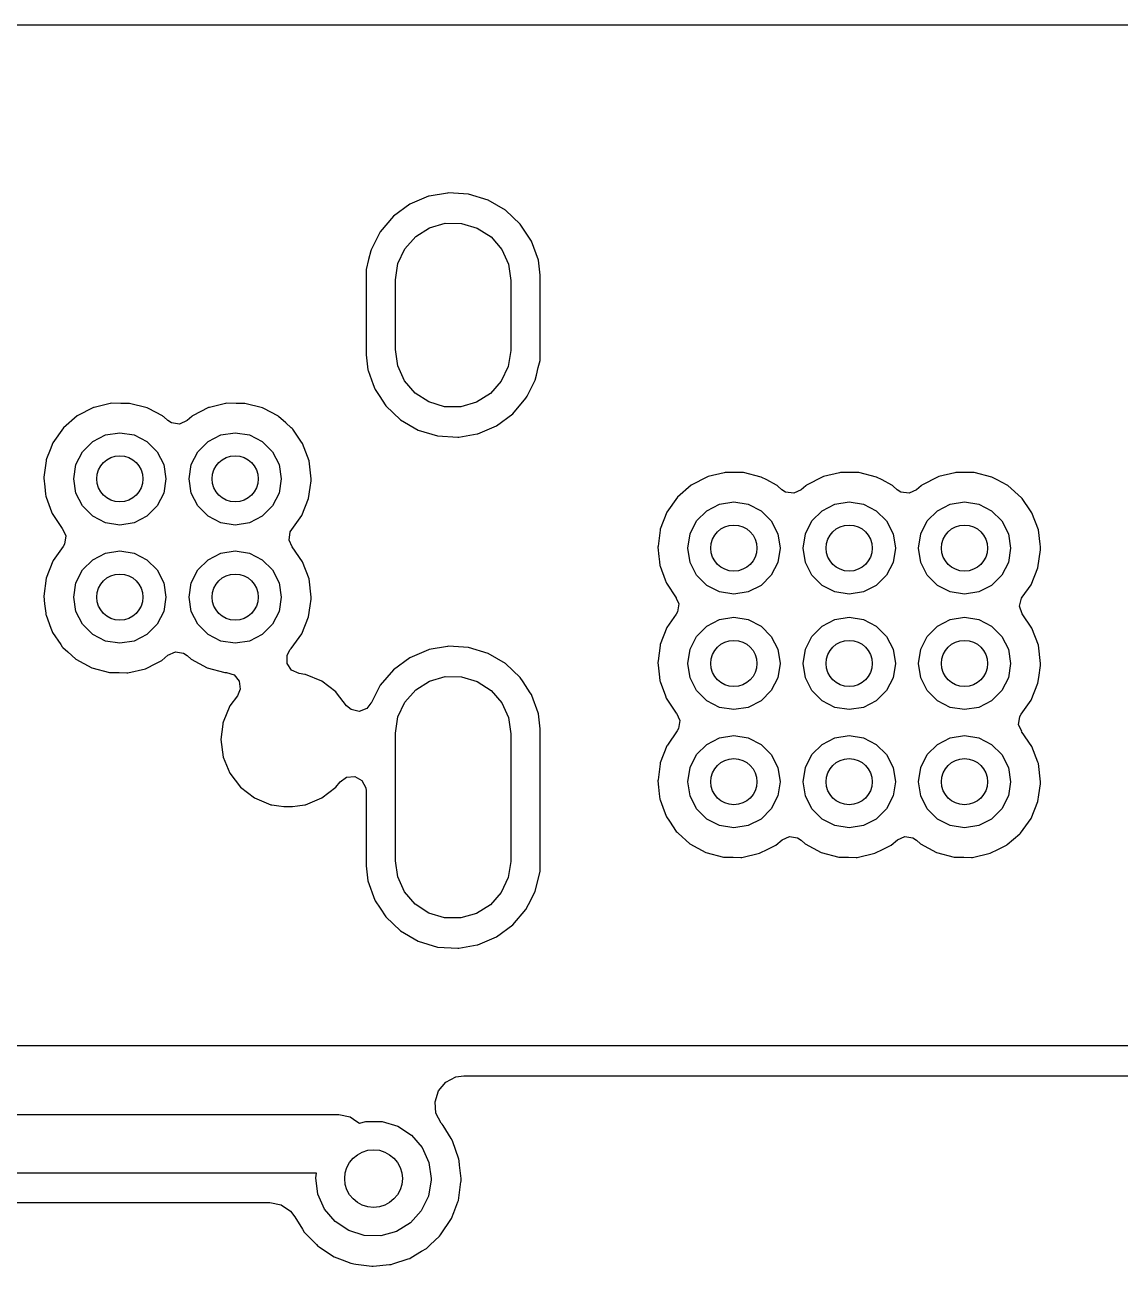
# Model space of a CAD drawing. Extents: x 0.99 to 4.24, y -7.27 to -4.02.
# Drawn here: x 2.0227 to 2.3966, y -4.5693 to -4.1457 of the extents above; entities that cross this region are included whole.
import ezdxf

# ---------------------------------------------------------------- set-up
doc = ezdxf.new("R2010")
doc.units = 0
doc.header["$MEASUREMENT"] = 0
doc.layers.add('BLACK', color=7, linetype='CONTINUOUS')

msp = doc.modelspace()

# ---------------------------------------------------------------- linework, layer by layer
at = {"layer": 'BLACK', "linetype": 'CONTINUOUS'}
for p, q in [((1.40063, -4.14567), (2.92417, -4.14567)), ((2.16045, -4.20419), (2.15408, -4.2069)), ((2.16074, -4.20414), (2.16045, -4.20419)), ((2.167, -4.20307), (2.16074, -4.20414)), ((2.16074, -4.20414), (2.16074, -4.20414)), ((2.16728, -4.20302), (2.167, -4.20307)), ((2.167, -4.20307), (2.167, -4.20307)), ((2.17419, -4.20345), (2.16728, -4.20302)), ((2.18082, -4.20546), (2.17419, -4.20345)), ((2.18681, -4.20894), (2.18082, -4.20546)), ((2.15408, -4.2069), (2.1485, -4.21101)), ((2.19184, -4.2137), (2.18681, -4.20894)), ((2.1485, -4.21101), (2.14402, -4.21629)), ((2.16086, -4.21491), (2.16623, -4.21338)), ((2.16623, -4.21338), (2.17181, -4.21341)), ((2.17181, -4.21341), (2.17715, -4.21501)), ((2.19564, -4.21949), (2.19184, -4.2137)), ((2.14389, -4.21655), (2.141, -4.2222)), ((2.14402, -4.21629), (2.14389, -4.21655)), ((2.15244, -4.22208), (2.15614, -4.21789)), ((2.15614, -4.21789), (2.16086, -4.21491)), ((2.17715, -4.21501), (2.18184, -4.21805)), ((2.18184, -4.21805), (2.18548, -4.22228)), ((2.1408, -4.22274), (2.14007, -4.22573)), ((2.14087, -4.22246), (2.1408, -4.22274)), ((2.1408, -4.22274), (2.1408, -4.22274)), ((2.141, -4.2222), (2.14087, -4.22246)), ((2.141, -4.2222), (2.141, -4.2222)), ((2.15007, -4.22713), (2.15244, -4.22208)), ((2.18548, -4.22228), (2.18779, -4.22736)), ((2.198, -4.226), (2.19564, -4.21949)), ((2.14007, -4.22573), (2.13922, -4.22919)), ((2.14921, -4.23264), (2.15007, -4.22713)), ((2.18779, -4.22736), (2.18858, -4.23288)), ((2.1986, -4.23115), (2.198, -4.226)), ((2.13922, -4.22919), (2.13919, -4.22962)), ((2.13919, -4.22962), (2.13919, -4.25824)), ((2.1986, -4.25976), (2.1986, -4.23115)), ((2.14921, -4.23288), (2.14921, -4.23264)), ((2.14921, -4.25651), (2.14921, -4.23288)), ((2.18858, -4.23288), (2.18858, -4.25651)), ((2.15, -4.26203), (2.14921, -4.25651)), ((2.18858, -4.25675), (2.18772, -4.26226)), ((2.18858, -4.25651), (2.18858, -4.25675)), ((2.13919, -4.25824), (2.13979, -4.26339)), ((2.19798, -4.26263), (2.19858, -4.2602)), ((2.19858, -4.2602), (2.1986, -4.25976)), ((2.13979, -4.26339), (2.13989, -4.26366)), ((2.13989, -4.26366), (2.13989, -4.26366)), ((2.13989, -4.26366), (2.14163, -4.26845)), ((2.15231, -4.26711), (2.15, -4.26203)), ((2.18772, -4.26226), (2.18535, -4.26731)), ((2.19693, -4.26693), (2.19734, -4.26525)), ((2.19734, -4.26525), (2.19798, -4.26263)), ((2.14163, -4.26845), (2.14216, -4.2699)), ((2.15596, -4.27134), (2.15231, -4.26711)), ((2.18535, -4.26731), (2.18166, -4.2715)), ((2.19475, -4.2712), (2.1968, -4.26719)), ((2.1968, -4.26719), (2.19693, -4.26693)), ((2.1968, -4.26719), (2.1968, -4.26719)), ((2.14216, -4.2699), (2.14231, -4.27014)), ((2.14231, -4.27014), (2.14231, -4.27014)), ((2.14231, -4.27014), (2.14366, -4.27218)), ((2.14366, -4.27218), (2.14595, -4.27569)), ((2.16064, -4.27437), (2.15596, -4.27134)), ((2.18166, -4.2715), (2.17694, -4.27447)), ((2.18929, -4.27838), (2.19378, -4.2731)), ((2.19378, -4.2731), (2.19414, -4.27239)), ((2.19414, -4.27239), (2.19475, -4.2712)), ((2.04607, -4.27627), (2.04053, -4.27913)), ((2.04636, -4.2762), (2.04607, -4.27627)), ((2.05184, -4.27488), (2.04636, -4.2762)), ((2.04636, -4.2762), (2.04636, -4.2762)), ((2.05213, -4.27481), (2.05184, -4.27488)), ((2.05184, -4.27488), (2.05184, -4.27488)), ((2.05548, -4.27483), (2.05213, -4.27481)), ((2.05807, -4.27485), (2.05548, -4.27483)), ((2.05837, -4.27485), (2.05807, -4.27485)), ((2.05807, -4.27485), (2.05807, -4.27485)), ((2.06442, -4.27637), (2.05837, -4.27485)), ((2.06489, -4.27661), (2.06442, -4.27637)), ((2.06964, -4.27913), (2.06489, -4.27661)), ((2.08544, -4.27627), (2.0799, -4.27913)), ((2.08573, -4.2762), (2.08544, -4.27627)), ((2.09121, -4.27488), (2.08573, -4.2762)), ((2.08573, -4.2762), (2.08573, -4.2762)), ((2.0915, -4.27481), (2.09121, -4.27488)), ((2.09121, -4.27488), (2.09121, -4.27488)), ((2.09485, -4.27483), (2.0915, -4.27481)), ((2.09744, -4.27485), (2.09485, -4.27483)), ((2.09774, -4.27485), (2.09744, -4.27485)), ((2.09744, -4.27485), (2.09744, -4.27485)), ((2.10379, -4.27637), (2.09774, -4.27485)), ((2.10426, -4.27661), (2.10379, -4.27637)), ((2.10901, -4.27913), (2.10426, -4.27661)), ((2.14595, -4.27569), (2.15098, -4.28045)), ((2.16599, -4.27597), (2.16064, -4.27437)), ((2.17157, -4.27601), (2.16599, -4.27597)), ((2.17694, -4.27447), (2.17157, -4.27601)), ((2.04053, -4.27913), (2.03583, -4.28323)), ((2.06993, -4.27929), (2.06964, -4.27913)), ((2.07016, -4.27948), (2.06993, -4.27929)), ((2.07151, -4.28069), (2.07016, -4.27948)), ((2.07016, -4.27948), (2.07016, -4.27948)), ((2.07276, -4.28151), (2.07151, -4.28069)), ((2.07553, -4.28189), (2.07276, -4.28151)), ((2.07807, -4.28073), (2.07553, -4.28189)), ((2.07967, -4.27933), (2.07807, -4.28073)), ((2.0799, -4.27913), (2.07967, -4.27933)), ((2.1093, -4.27929), (2.10901, -4.27913)), ((2.1118, -4.28151), (2.1093, -4.27929)), ((2.11365, -4.28316), (2.1118, -4.28151)), ((2.15098, -4.28045), (2.15697, -4.28393)), ((2.17734, -4.2852), (2.18372, -4.28248)), ((2.18372, -4.28248), (2.18929, -4.27838)), ((2.03583, -4.28323), (2.03224, -4.28833)), ((2.04586, -4.28786), (2.05025, -4.28562)), ((2.05025, -4.28562), (2.05512, -4.28485)), ((2.05512, -4.28485), (2.05998, -4.28562)), ((2.05998, -4.28562), (2.06437, -4.28786)), ((2.08523, -4.28786), (2.08962, -4.28562)), ((2.08962, -4.28562), (2.09449, -4.28485)), ((2.09449, -4.28485), (2.09935, -4.28562)), ((2.09935, -4.28562), (2.10374, -4.28786)), ((2.11396, -4.28343), (2.11365, -4.28316)), ((2.11413, -4.28368), (2.11396, -4.28343)), ((2.11695, -4.28779), (2.11413, -4.28368)), ((2.11413, -4.28368), (2.11413, -4.28368)), ((2.15697, -4.28393), (2.1636, -4.28594)), ((2.1636, -4.28594), (2.17051, -4.28637)), ((2.17051, -4.28637), (2.1708, -4.28632)), ((2.1708, -4.28632), (2.17706, -4.28524)), ((2.1708, -4.28632), (2.1708, -4.28632)), ((2.17706, -4.28524), (2.17734, -4.2852)), ((2.17706, -4.28524), (2.17706, -4.28524)), ((2.0313, -4.29075), (2.03013, -4.29375)), ((2.03224, -4.28833), (2.0313, -4.29075)), ((2.04238, -4.29134), (2.04586, -4.28786)), ((2.06437, -4.28786), (2.06786, -4.29134)), ((2.08175, -4.29134), (2.08523, -4.28786)), ((2.10374, -4.28786), (2.10723, -4.29134)), ((2.11749, -4.28857), (2.11695, -4.28779)), ((2.1197, -4.29441), (2.11749, -4.28857)), ((2.02994, -4.29444), (2.0292, -4.30003)), ((2.02998, -4.29414), (2.02994, -4.29444)), ((2.02994, -4.29444), (2.02994, -4.29444)), ((2.03013, -4.29375), (2.02998, -4.29414)), ((2.04014, -4.29573), (2.04238, -4.29134)), ((2.06786, -4.29134), (2.0701, -4.29573)), ((2.07951, -4.29573), (2.08175, -4.29134)), ((2.10723, -4.29134), (2.10947, -4.29573)), ((2.12045, -4.3006), (2.1197, -4.29441)), ((2.03937, -4.3006), (2.04014, -4.29573)), ((2.0701, -4.29573), (2.07087, -4.3006)), ((2.07874, -4.3006), (2.07951, -4.29573)), ((2.10947, -4.29573), (2.11024, -4.3006)), ((2.26149, -4.29851), (2.25601, -4.29982)), ((2.26178, -4.29844), (2.26149, -4.29851)), ((2.26149, -4.29851), (2.26149, -4.29851)), ((2.26513, -4.29845), (2.26178, -4.29844)), ((2.26772, -4.29847), (2.26513, -4.29845)), ((2.26802, -4.29847), (2.26772, -4.29847)), ((2.26772, -4.29847), (2.26772, -4.29847)), ((2.27407, -4.29999), (2.26802, -4.29847)), ((2.30086, -4.29851), (2.29538, -4.29982)), ((2.30115, -4.29844), (2.30086, -4.29851)), ((2.30086, -4.29851), (2.30086, -4.29851)), ((2.3045, -4.29845), (2.30115, -4.29844)), ((2.30709, -4.29847), (2.3045, -4.29845)), ((2.30739, -4.29847), (2.30709, -4.29847)), ((2.30709, -4.29847), (2.30709, -4.29847)), ((2.31344, -4.29999), (2.30739, -4.29847)), ((2.34023, -4.29851), (2.33475, -4.29982)), ((2.34052, -4.29844), (2.34023, -4.29851)), ((2.34023, -4.29851), (2.34023, -4.29851)), ((2.34387, -4.29845), (2.34052, -4.29844)), ((2.34646, -4.29847), (2.34387, -4.29845)), ((2.34676, -4.29847), (2.34646, -4.29847)), ((2.34646, -4.29847), (2.34646, -4.29847)), ((2.35281, -4.29999), (2.34676, -4.29847)), ((2.0292, -4.30003), (2.02916, -4.30033)), ((2.02916, -4.30033), (2.02949, -4.30327)), ((2.02949, -4.30327), (2.02977, -4.30581)), ((2.04014, -4.30547), (2.03937, -4.3006)), ((2.07087, -4.3006), (2.0701, -4.30547)), ((2.07951, -4.30547), (2.07874, -4.3006)), ((2.11024, -4.3006), (2.10947, -4.30547)), ((2.11956, -4.30732), (2.1201, -4.30355)), ((2.1201, -4.30355), (2.12042, -4.3013)), ((2.12042, -4.3013), (2.12044, -4.30114)), ((2.12042, -4.3013), (2.12042, -4.3013)), ((2.12044, -4.30114), (2.12045, -4.3006)), ((2.25017, -4.30275), (2.24547, -4.30685)), ((2.25572, -4.29989), (2.25017, -4.30275)), ((2.25601, -4.29982), (2.25572, -4.29989)), ((2.25601, -4.29982), (2.25601, -4.29982)), ((2.27596, -4.30099), (2.27407, -4.29999)), ((2.27929, -4.30275), (2.27596, -4.30099)), ((2.27958, -4.30291), (2.27929, -4.30275)), ((2.2798, -4.30311), (2.27958, -4.30291)), ((2.28116, -4.30431), (2.2798, -4.30311)), ((2.2798, -4.30311), (2.2798, -4.30311)), ((2.28932, -4.30295), (2.28772, -4.30435)), ((2.28954, -4.30275), (2.28932, -4.30295)), ((2.29509, -4.29989), (2.28954, -4.30275)), ((2.29538, -4.29982), (2.29509, -4.29989)), ((2.29538, -4.29982), (2.29538, -4.29982)), ((2.31533, -4.30099), (2.31344, -4.29999)), ((2.31866, -4.30275), (2.31533, -4.30099)), ((2.31895, -4.30291), (2.31866, -4.30275)), ((2.31917, -4.30311), (2.31895, -4.30291)), ((2.32053, -4.30431), (2.31917, -4.30311)), ((2.31917, -4.30311), (2.31917, -4.30311)), ((2.32869, -4.30295), (2.32709, -4.30435)), ((2.32891, -4.30275), (2.32869, -4.30295)), ((2.33446, -4.29989), (2.32891, -4.30275)), ((2.33475, -4.29982), (2.33446, -4.29989)), ((2.33475, -4.29982), (2.33475, -4.29982)), ((2.3547, -4.30099), (2.35281, -4.29999)), ((2.35803, -4.30275), (2.3547, -4.30099)), ((2.35832, -4.30291), (2.35803, -4.30275)), ((2.36297, -4.30706), (2.35832, -4.30291)), ((2.02977, -4.30581), (2.02985, -4.30653)), ((2.02985, -4.30653), (2.02995, -4.30681)), ((2.02995, -4.30681), (2.02995, -4.30681)), ((2.02995, -4.30681), (2.03178, -4.31182)), ((2.04238, -4.30986), (2.04014, -4.30547)), ((2.0701, -4.30547), (2.06786, -4.30986)), ((2.08175, -4.30986), (2.07951, -4.30547)), ((2.10947, -4.30547), (2.10723, -4.30986)), ((2.11723, -4.3131), (2.11956, -4.30732)), ((2.24547, -4.30685), (2.24189, -4.31196)), ((2.28241, -4.30513), (2.28116, -4.30431)), ((2.28518, -4.30552), (2.28241, -4.30513)), ((2.28772, -4.30435), (2.28518, -4.30552)), ((2.32178, -4.30513), (2.32053, -4.30431)), ((2.32455, -4.30552), (2.32178, -4.30513)), ((2.32709, -4.30435), (2.32455, -4.30552)), ((2.36314, -4.3073), (2.36297, -4.30706)), ((2.36605, -4.31152), (2.36314, -4.3073)), ((2.36314, -4.3073), (2.36314, -4.3073)), ((2.03178, -4.31182), (2.03199, -4.31238)), ((2.04586, -4.31334), (2.04238, -4.30986)), ((2.06786, -4.30986), (2.06437, -4.31334)), ((2.08523, -4.31334), (2.08175, -4.30986)), ((2.10723, -4.30986), (2.10374, -4.31334)), ((2.24189, -4.31196), (2.23962, -4.31777)), ((2.25202, -4.31497), (2.25551, -4.31148)), ((2.25551, -4.31148), (2.2599, -4.30924)), ((2.2599, -4.30924), (2.26476, -4.30847)), ((2.26476, -4.30847), (2.26963, -4.30924)), ((2.26963, -4.30924), (2.27402, -4.31148)), ((2.27402, -4.31148), (2.2775, -4.31497)), ((2.29139, -4.31497), (2.29488, -4.31148)), ((2.29488, -4.31148), (2.29927, -4.30924)), ((2.29927, -4.30924), (2.30413, -4.30847)), ((2.30413, -4.30847), (2.309, -4.30924)), ((2.309, -4.30924), (2.31339, -4.31148)), ((2.31339, -4.31148), (2.31687, -4.31497)), ((2.33076, -4.31497), (2.33425, -4.31148)), ((2.33425, -4.31148), (2.33864, -4.30924)), ((2.33864, -4.30924), (2.3435, -4.30847)), ((2.3435, -4.30847), (2.34837, -4.30924)), ((2.34837, -4.30924), (2.35276, -4.31148)), ((2.35276, -4.31148), (2.35624, -4.31497)), ((2.36651, -4.3122), (2.36605, -4.31152)), ((2.03199, -4.31238), (2.03547, -4.31756)), ((2.05025, -4.31558), (2.04586, -4.31334)), ((2.05512, -4.31635), (2.05025, -4.31558)), ((2.05998, -4.31558), (2.05512, -4.31635)), ((2.06437, -4.31334), (2.05998, -4.31558)), ((2.08962, -4.31558), (2.08523, -4.31334)), ((2.09449, -4.31635), (2.08962, -4.31558)), ((2.09935, -4.31558), (2.09449, -4.31635)), ((2.10374, -4.31334), (2.09935, -4.31558)), ((2.11382, -4.31786), (2.11723, -4.3131)), ((2.24979, -4.31936), (2.25202, -4.31497)), ((2.2775, -4.31497), (2.27974, -4.31936)), ((2.28916, -4.31936), (2.29139, -4.31497)), ((2.31687, -4.31497), (2.31911, -4.31936)), ((2.32853, -4.31936), (2.33076, -4.31497)), ((2.35624, -4.31497), (2.35848, -4.31936)), ((2.36871, -4.31803), (2.36651, -4.3122)), ((2.03547, -4.31756), (2.03553, -4.31762)), ((2.03553, -4.31762), (2.03665, -4.32008)), ((2.03665, -4.32008), (2.03625, -4.32285)), ((2.11294, -4.3215), (2.11332, -4.31873)), ((2.11332, -4.31873), (2.11382, -4.31786)), ((2.23958, -4.31806), (2.23886, -4.32359)), ((2.23962, -4.31777), (2.23958, -4.31806)), ((2.23958, -4.31806), (2.23958, -4.31806)), ((2.24902, -4.32422), (2.24979, -4.31936)), ((2.27974, -4.31936), (2.28051, -4.32422)), ((2.28839, -4.32422), (2.28916, -4.31936)), ((2.31911, -4.31936), (2.31988, -4.32422)), ((2.32776, -4.32422), (2.32853, -4.31936)), ((2.35848, -4.31936), (2.35925, -4.32422)), ((2.36929, -4.32285), (2.36871, -4.31803)), ((2.0358, -4.32363), (2.03241, -4.32844)), ((2.03625, -4.32285), (2.0358, -4.32363)), ((2.114, -4.32376), (2.11294, -4.3215)), ((2.11396, -4.32379), (2.114, -4.32376)), ((2.11749, -4.32893), (2.11396, -4.32379)), ((2.23886, -4.32359), (2.23881, -4.32395)), ((2.23881, -4.32395), (2.23915, -4.32705)), ((2.24979, -4.32909), (2.24902, -4.32422)), ((2.28051, -4.32422), (2.27974, -4.32909)), ((2.28916, -4.32909), (2.28839, -4.32422)), ((2.31988, -4.32422), (2.31911, -4.32909)), ((2.32853, -4.32909), (2.32776, -4.32422)), ((2.35925, -4.32422), (2.35848, -4.32909)), ((2.36858, -4.33094), (2.36946, -4.32477)), ((2.36941, -4.32376), (2.36929, -4.32285)), ((2.36946, -4.32422), (2.36941, -4.32376)), ((2.36946, -4.32477), (2.36946, -4.32422)), ((2.03224, -4.32869), (2.02998, -4.3345)), ((2.03241, -4.32844), (2.03224, -4.32869)), ((2.03241, -4.32844), (2.03241, -4.32844)), ((2.04238, -4.3317), (2.04586, -4.32821)), ((2.04586, -4.32821), (2.05025, -4.32598)), ((2.05025, -4.32598), (2.05512, -4.32521)), ((2.05512, -4.32521), (2.05998, -4.32598)), ((2.05998, -4.32598), (2.06437, -4.32821)), ((2.06437, -4.32821), (2.06786, -4.3317)), ((2.08175, -4.3317), (2.08523, -4.32821)), ((2.08523, -4.32821), (2.08962, -4.32598)), ((2.08962, -4.32598), (2.09449, -4.32521)), ((2.09449, -4.32521), (2.09935, -4.32598)), ((2.09935, -4.32598), (2.10374, -4.32821)), ((2.10374, -4.32821), (2.10723, -4.3317)), ((2.1197, -4.33476), (2.11749, -4.32893)), ((2.23915, -4.32705), (2.23936, -4.32897)), ((2.23936, -4.32897), (2.23949, -4.33015)), ((2.04014, -4.33609), (2.04238, -4.3317)), ((2.06786, -4.3317), (2.0701, -4.33609)), ((2.07951, -4.33609), (2.08175, -4.3317)), ((2.10723, -4.3317), (2.10947, -4.33609)), ((2.23949, -4.33015), (2.2396, -4.33043)), ((2.2396, -4.33043), (2.2396, -4.33043)), ((2.2396, -4.33043), (2.24129, -4.33506)), ((2.25202, -4.33348), (2.24979, -4.32909)), ((2.27974, -4.32909), (2.2775, -4.33348)), ((2.29139, -4.33348), (2.28916, -4.32909)), ((2.31911, -4.32909), (2.31687, -4.33348)), ((2.33076, -4.33348), (2.32853, -4.32909)), ((2.35848, -4.32909), (2.35624, -4.33348)), ((2.36625, -4.33673), (2.36858, -4.33094)), ((2.02998, -4.3345), (2.02916, -4.34068)), ((2.03937, -4.34095), (2.04014, -4.33609)), ((2.0701, -4.33609), (2.07087, -4.34095)), ((2.07874, -4.34095), (2.07951, -4.33609)), ((2.10947, -4.33609), (2.11024, -4.34095)), ((2.12045, -4.34095), (2.1197, -4.33476)), ((2.24129, -4.33506), (2.24164, -4.33601)), ((2.24164, -4.33601), (2.2418, -4.33625)), ((2.2418, -4.33625), (2.2418, -4.33625)), ((2.2418, -4.33625), (2.24511, -4.34118)), ((2.25551, -4.33696), (2.25202, -4.33348)), ((2.2599, -4.3392), (2.25551, -4.33696)), ((2.27402, -4.33696), (2.26963, -4.3392)), ((2.2775, -4.33348), (2.27402, -4.33696)), ((2.29488, -4.33696), (2.29139, -4.33348)), ((2.29927, -4.3392), (2.29488, -4.33696)), ((2.31339, -4.33696), (2.309, -4.3392)), ((2.31687, -4.33348), (2.31339, -4.33696)), ((2.33425, -4.33696), (2.33076, -4.33348)), ((2.33864, -4.3392), (2.33425, -4.33696)), ((2.35276, -4.33696), (2.34837, -4.3392)), ((2.35624, -4.33348), (2.35276, -4.33696)), ((2.3632, -4.34097), (2.36625, -4.33673)), ((2.02916, -4.34068), (2.02945, -4.34326)), ((2.04014, -4.34582), (2.03937, -4.34095)), ((2.07087, -4.34095), (2.0701, -4.34582)), ((2.07951, -4.34582), (2.07874, -4.34095)), ((2.11024, -4.34095), (2.10947, -4.34582)), ((2.1201, -4.34392), (2.12042, -4.34166)), ((2.12042, -4.34166), (2.12044, -4.3415)), ((2.12042, -4.34166), (2.12042, -4.34166)), ((2.12044, -4.3415), (2.12045, -4.34095)), ((2.24511, -4.34118), (2.245, -4.34126)), ((2.245, -4.34126), (2.24591, -4.34326)), ((2.26476, -4.33997), (2.2599, -4.3392)), ((2.26963, -4.3392), (2.26476, -4.33997)), ((2.30413, -4.33997), (2.29927, -4.3392)), ((2.309, -4.3392), (2.30413, -4.33997)), ((2.3435, -4.33997), (2.33864, -4.3392)), ((2.34837, -4.3392), (2.3435, -4.33997)), ((2.36227, -4.34402), (2.36298, -4.34131)), ((2.36298, -4.34131), (2.3632, -4.34097)), ((2.02945, -4.34326), (2.0298, -4.34643)), ((2.04238, -4.35021), (2.04014, -4.34582)), ((2.0701, -4.34582), (2.06786, -4.35021)), ((2.08175, -4.35021), (2.07951, -4.34582)), ((2.10947, -4.34582), (2.10723, -4.35021)), ((2.11956, -4.34767), (2.1201, -4.34392)), ((2.24551, -4.34602), (2.24506, -4.34681)), ((2.24591, -4.34326), (2.24551, -4.34602)), ((2.36314, -4.34667), (2.36227, -4.34402)), ((2.0298, -4.34643), (2.02985, -4.34688)), ((2.02985, -4.34688), (2.02995, -4.34716)), ((2.02995, -4.34716), (2.02995, -4.34716)), ((2.02995, -4.34716), (2.03158, -4.3516)), ((2.04586, -4.35369), (2.04238, -4.35021)), ((2.06786, -4.35021), (2.06437, -4.35369)), ((2.08523, -4.35369), (2.08175, -4.35021)), ((2.10723, -4.35021), (2.10374, -4.35369)), ((2.11723, -4.35346), (2.11956, -4.34767)), ((2.24506, -4.34681), (2.24189, -4.35133)), ((2.25551, -4.35085), (2.2599, -4.34861)), ((2.2599, -4.34861), (2.26476, -4.34784)), ((2.26476, -4.34784), (2.26963, -4.34861)), ((2.26963, -4.34861), (2.27402, -4.35085)), ((2.29488, -4.35085), (2.29927, -4.34861)), ((2.29927, -4.34861), (2.30413, -4.34784)), ((2.30413, -4.34784), (2.309, -4.34861)), ((2.309, -4.34861), (2.31339, -4.35085)), ((2.33425, -4.35085), (2.33864, -4.34861)), ((2.33864, -4.34861), (2.3435, -4.34784)), ((2.3435, -4.34784), (2.34837, -4.34861)), ((2.34837, -4.34861), (2.35276, -4.35085)), ((2.36651, -4.35157), (2.36314, -4.34667)), ((2.03158, -4.3516), (2.03199, -4.35274)), ((2.03199, -4.35274), (2.03216, -4.35299)), ((2.03216, -4.35299), (2.03216, -4.35299)), ((2.03216, -4.35299), (2.03494, -4.35712)), ((2.05025, -4.35593), (2.04586, -4.35369)), ((2.06437, -4.35369), (2.05998, -4.35593)), ((2.08962, -4.35593), (2.08523, -4.35369)), ((2.10374, -4.35369), (2.09935, -4.35593)), ((2.1136, -4.35852), (2.11723, -4.35346)), ((2.24189, -4.35133), (2.23962, -4.35714)), ((2.24979, -4.35873), (2.25202, -4.35434)), ((2.25202, -4.35434), (2.25551, -4.35085)), ((2.27402, -4.35085), (2.2775, -4.35434)), ((2.2775, -4.35434), (2.27974, -4.35873)), ((2.28916, -4.35873), (2.29139, -4.35434)), ((2.29139, -4.35434), (2.29488, -4.35085)), ((2.31339, -4.35085), (2.31687, -4.35434)), ((2.31687, -4.35434), (2.31911, -4.35873)), ((2.32853, -4.35873), (2.33076, -4.35434)), ((2.33076, -4.35434), (2.33425, -4.35085)), ((2.35276, -4.35085), (2.35624, -4.35434)), ((2.35624, -4.35434), (2.35848, -4.35873)), ((2.36871, -4.3574), (2.36651, -4.35157)), ((2.03494, -4.35712), (2.03547, -4.35791)), ((2.03547, -4.35791), (2.03569, -4.35812)), ((2.03569, -4.35812), (2.03569, -4.35812)), ((2.03569, -4.35812), (2.03738, -4.35966)), ((2.05512, -4.3567), (2.05025, -4.35593)), ((2.05998, -4.35593), (2.05512, -4.3567)), ((2.09449, -4.3567), (2.08962, -4.35593)), ((2.09935, -4.35593), (2.09449, -4.3567)), ((2.11331, -4.35878), (2.11337, -4.35872)), ((2.11337, -4.35872), (2.1136, -4.35852)), ((2.167, -4.35779), (2.16074, -4.35887)), ((2.16728, -4.35774), (2.167, -4.35779)), ((2.167, -4.35779), (2.167, -4.35779)), ((2.17419, -4.35817), (2.16728, -4.35774)), ((2.18082, -4.36018), (2.17419, -4.35817)), ((2.23958, -4.35743), (2.23889, -4.36271)), ((2.23962, -4.35714), (2.23958, -4.35743)), ((2.23958, -4.35743), (2.23958, -4.35743)), ((2.24902, -4.36359), (2.24979, -4.35873)), ((2.27974, -4.35873), (2.28051, -4.36359)), ((2.28839, -4.36359), (2.28916, -4.35873)), ((2.31911, -4.35873), (2.31988, -4.36359)), ((2.32776, -4.36359), (2.32853, -4.35873)), ((2.35848, -4.35873), (2.35925, -4.36359)), ((2.36946, -4.36359), (2.36871, -4.3574)), ((2.03738, -4.35966), (2.04008, -4.36211)), ((2.04008, -4.36211), (2.04556, -4.36509)), ((2.06761, -4.36352), (2.06922, -4.36271)), ((2.06922, -4.36271), (2.06948, -4.36257)), ((2.06922, -4.36271), (2.06922, -4.36271)), ((2.06948, -4.36257), (2.07156, -4.3608)), ((2.07156, -4.3608), (2.07411, -4.35966)), ((2.07411, -4.35966), (2.07688, -4.36007)), ((2.07688, -4.36007), (2.07812, -4.3609)), ((2.07812, -4.3609), (2.07945, -4.36211)), ((2.07945, -4.36211), (2.08493, -4.36509)), ((2.11219, -4.36079), (2.11331, -4.35878)), ((2.11222, -4.36359), (2.11219, -4.36079)), ((2.15408, -4.36163), (2.1485, -4.36573)), ((2.16045, -4.35892), (2.15408, -4.36163)), ((2.16074, -4.35887), (2.16045, -4.35892)), ((2.16074, -4.35887), (2.16074, -4.35887)), ((2.18681, -4.36366), (2.18082, -4.36018)), ((2.23889, -4.36271), (2.23881, -4.36332)), ((2.04556, -4.36509), (2.0516, -4.36667)), ((2.0516, -4.36667), (2.0549, -4.36672)), ((2.0549, -4.36672), (2.05753, -4.36676)), ((2.05753, -4.36676), (2.05753, -4.36676)), ((2.05753, -4.36676), (2.05783, -4.36677)), ((2.05783, -4.36677), (2.06391, -4.36538)), ((2.06391, -4.36538), (2.06761, -4.36352)), ((2.08493, -4.36509), (2.09097, -4.36667)), ((2.09097, -4.36667), (2.09143, -4.36668)), ((2.09143, -4.36668), (2.09155, -4.36671)), ((2.09155, -4.36671), (2.09156, -4.36672)), ((2.09156, -4.36672), (2.09156, -4.36672)), ((2.09156, -4.36672), (2.0941, -4.36751)), ((2.11376, -4.36592), (2.11222, -4.36359)), ((2.11632, -4.36705), (2.11376, -4.36592)), ((2.11823, -4.36731), (2.11632, -4.36705)), ((2.1485, -4.36573), (2.14402, -4.37101)), ((2.19184, -4.36842), (2.18681, -4.36366)), ((2.23881, -4.36332), (2.23901, -4.36516)), ((2.23901, -4.36516), (2.23935, -4.36823)), ((2.24979, -4.36846), (2.24902, -4.36359)), ((2.28051, -4.36359), (2.27974, -4.36846)), ((2.28916, -4.36846), (2.28839, -4.36359)), ((2.31988, -4.36359), (2.31911, -4.36846)), ((2.32853, -4.36846), (2.32776, -4.36359)), ((2.35925, -4.36359), (2.35848, -4.36846)), ((2.36884, -4.36842), (2.36943, -4.3643)), ((2.36943, -4.3643), (2.36946, -4.36414)), ((2.36943, -4.3643), (2.36943, -4.3643)), ((2.36946, -4.36414), (2.36946, -4.36359)), ((2.0941, -4.36751), (2.0959, -4.36965)), ((2.0959, -4.36965), (2.09625, -4.37242)), ((2.11855, -4.36735), (2.11823, -4.36731)), ((2.1241, -4.36965), (2.11855, -4.36735)), ((2.12887, -4.3733), (2.1241, -4.36965)), ((2.14402, -4.37101), (2.14087, -4.37718)), ((2.15614, -4.37262), (2.16086, -4.36964)), ((2.16086, -4.36964), (2.16623, -4.3681)), ((2.16623, -4.3681), (2.17181, -4.36814)), ((2.17181, -4.36814), (2.17715, -4.36974)), ((2.17715, -4.36974), (2.18184, -4.37277)), ((2.19277, -4.36984), (2.19184, -4.36842)), ((2.19521, -4.37356), (2.19277, -4.36984)), ((2.23935, -4.36823), (2.23949, -4.36952)), ((2.23949, -4.36952), (2.2396, -4.3698)), ((2.2396, -4.3698), (2.2396, -4.3698)), ((2.2396, -4.3698), (2.24137, -4.37466)), ((2.25202, -4.37285), (2.24979, -4.36846)), ((2.27974, -4.36846), (2.2775, -4.37285)), ((2.29139, -4.37285), (2.28916, -4.36846)), ((2.31911, -4.36846), (2.31687, -4.37285)), ((2.33076, -4.37285), (2.32853, -4.36846)), ((2.35848, -4.36846), (2.35624, -4.37285)), ((2.36625, -4.3761), (2.36858, -4.37031)), ((2.36858, -4.37031), (2.36884, -4.36842)), ((2.09529, -4.37466), (2.09267, -4.37807)), ((2.09625, -4.37242), (2.09529, -4.37466)), ((2.12907, -4.37356), (2.12887, -4.3733)), ((2.13249, -4.37802), (2.12907, -4.37356)), ((2.12907, -4.37356), (2.12907, -4.37356)), ((2.15244, -4.3768), (2.15614, -4.37262)), ((2.18184, -4.37277), (2.18548, -4.377)), ((2.19564, -4.37422), (2.19521, -4.37356)), ((2.19574, -4.37449), (2.19564, -4.37422)), ((2.19789, -4.38043), (2.19574, -4.37449)), ((2.24137, -4.37466), (2.24164, -4.37538)), ((2.24164, -4.37538), (2.24511, -4.38055)), ((2.25551, -4.37633), (2.25202, -4.37285)), ((2.2775, -4.37285), (2.27402, -4.37633)), ((2.29488, -4.37633), (2.29139, -4.37285)), ((2.31687, -4.37285), (2.31339, -4.37633)), ((2.33425, -4.37633), (2.33076, -4.37285)), ((2.35624, -4.37285), (2.35276, -4.37633)), ((2.09267, -4.37807), (2.09037, -4.38362)), ((2.13405, -4.37935), (2.13249, -4.37802)), ((2.13678, -4.37994), (2.13405, -4.37935)), ((2.1394, -4.37897), (2.13678, -4.37994)), ((2.14077, -4.37713), (2.1394, -4.37897)), ((2.14087, -4.37718), (2.14077, -4.37713)), ((2.15007, -4.38185), (2.15244, -4.3768)), ((2.18548, -4.377), (2.18779, -4.38208)), ((2.2599, -4.37857), (2.25551, -4.37633)), ((2.26476, -4.37934), (2.2599, -4.37857)), ((2.26963, -4.37857), (2.26476, -4.37934)), ((2.27402, -4.37633), (2.26963, -4.37857)), ((2.29927, -4.37857), (2.29488, -4.37633)), ((2.30413, -4.37934), (2.29927, -4.37857)), ((2.309, -4.37857), (2.30413, -4.37934)), ((2.31339, -4.37633), (2.309, -4.37857)), ((2.33864, -4.37857), (2.33425, -4.37633)), ((2.3435, -4.37934), (2.33864, -4.37857)), ((2.34837, -4.37857), (2.3435, -4.37934)), ((2.35276, -4.37633), (2.34837, -4.37857)), ((2.36283, -4.38085), (2.36625, -4.3761)), ((2.09033, -4.38394), (2.09027, -4.38435)), ((2.09037, -4.38362), (2.09033, -4.38394)), ((2.14921, -4.38737), (2.15007, -4.38185)), ((2.18779, -4.38208), (2.18858, -4.38761)), ((2.198, -4.38073), (2.19789, -4.38043)), ((2.1986, -4.38587), (2.198, -4.38073)), ((2.24511, -4.38055), (2.24518, -4.38061)), ((2.24518, -4.38061), (2.2463, -4.38307)), ((2.2463, -4.38307), (2.24589, -4.38584)), ((2.36196, -4.38449), (2.36233, -4.38172)), ((2.36233, -4.38172), (2.36283, -4.38085)), ((2.09027, -4.38435), (2.08959, -4.38958)), ((2.14921, -4.38761), (2.14921, -4.38737)), ((2.14921, -4.43091), (2.14921, -4.38761)), ((2.18858, -4.38761), (2.18858, -4.43091)), ((2.1986, -4.43417), (2.1986, -4.38587)), ((2.24544, -4.38662), (2.24206, -4.39144)), ((2.24589, -4.38584), (2.24544, -4.38662)), ((2.2599, -4.38897), (2.26476, -4.3882)), ((2.26476, -4.3882), (2.26963, -4.38897)), ((2.29927, -4.38897), (2.30413, -4.3882)), ((2.30413, -4.3882), (2.309, -4.38897)), ((2.33864, -4.38897), (2.3435, -4.3882)), ((2.3435, -4.3882), (2.34837, -4.38897)), ((2.36301, -4.38675), (2.36196, -4.38449)), ((2.36297, -4.38678), (2.36301, -4.38675)), ((2.36651, -4.39192), (2.36297, -4.38678)), ((2.08959, -4.38958), (2.09037, -4.39553)), ((2.24189, -4.39168), (2.23962, -4.39749)), ((2.24206, -4.39144), (2.24189, -4.39168)), ((2.24206, -4.39144), (2.24206, -4.39144)), ((2.25202, -4.39469), (2.25551, -4.39121)), ((2.25551, -4.39121), (2.2599, -4.38897)), ((2.26963, -4.38897), (2.27402, -4.39121)), ((2.27402, -4.39121), (2.2775, -4.39469)), ((2.29139, -4.39469), (2.29488, -4.39121)), ((2.29488, -4.39121), (2.29927, -4.38897)), ((2.309, -4.38897), (2.31339, -4.39121)), ((2.31339, -4.39121), (2.31687, -4.39469)), ((2.33076, -4.39469), (2.33425, -4.39121)), ((2.33425, -4.39121), (2.33864, -4.38897)), ((2.34837, -4.38897), (2.35276, -4.39121)), ((2.35276, -4.39121), (2.35624, -4.39469)), ((2.36851, -4.39723), (2.36651, -4.39192)), ((2.09037, -4.39553), (2.09267, -4.40108)), ((2.24979, -4.39908), (2.25202, -4.39469)), ((2.2775, -4.39469), (2.27974, -4.39908)), ((2.28916, -4.39908), (2.29139, -4.39469)), ((2.31687, -4.39469), (2.31911, -4.39908)), ((2.32853, -4.39908), (2.33076, -4.39469)), ((2.35624, -4.39469), (2.35848, -4.39908)), ((2.09267, -4.40108), (2.09633, -4.40585)), ((2.23958, -4.39779), (2.23886, -4.40326)), ((2.23962, -4.39749), (2.23958, -4.39779)), ((2.23958, -4.39779), (2.23958, -4.39779)), ((2.24902, -4.40395), (2.24979, -4.39908)), ((2.27974, -4.39908), (2.28051, -4.40395)), ((2.28839, -4.40395), (2.28916, -4.39908)), ((2.31911, -4.39908), (2.31988, -4.40395)), ((2.32776, -4.40395), (2.32853, -4.39908)), ((2.35848, -4.39908), (2.35925, -4.40395)), ((2.36871, -4.39775), (2.36851, -4.39723)), ((2.36946, -4.40395), (2.36871, -4.39775)), ((2.12887, -4.40585), (2.1303, -4.40399)), ((2.1303, -4.40399), (2.13255, -4.40234)), ((2.13255, -4.40234), (2.13534, -4.40217)), ((2.13534, -4.40217), (2.13778, -4.40354)), ((2.13778, -4.40354), (2.13909, -4.40601)), ((2.23886, -4.40326), (2.23881, -4.40367)), ((2.23881, -4.40367), (2.23905, -4.40585)), ((2.24979, -4.40881), (2.24902, -4.40395)), ((2.28051, -4.40395), (2.27974, -4.40881)), ((2.28916, -4.40881), (2.28839, -4.40395)), ((2.31988, -4.40395), (2.31911, -4.40881)), ((2.32853, -4.40881), (2.32776, -4.40395)), ((2.35925, -4.40395), (2.35848, -4.40881)), ((2.3689, -4.40838), (2.36943, -4.40465)), ((2.36943, -4.40465), (2.36946, -4.40449)), ((2.36943, -4.40465), (2.36943, -4.40465)), ((2.36946, -4.40449), (2.36946, -4.40395)), ((2.09633, -4.40585), (2.10109, -4.4095)), ((2.10109, -4.4095), (2.10664, -4.4118)), ((2.11855, -4.4118), (2.1241, -4.4095)), ((2.1241, -4.4095), (2.12887, -4.40585)), ((2.13909, -4.40601), (2.13919, -4.40701)), ((2.13919, -4.40701), (2.13919, -4.43265)), ((2.23905, -4.40585), (2.23929, -4.40808)), ((2.23929, -4.40808), (2.23949, -4.40987)), ((2.25202, -4.4132), (2.24979, -4.40881)), ((2.27974, -4.40881), (2.2775, -4.4132)), ((2.29139, -4.4132), (2.28916, -4.40881)), ((2.31911, -4.40881), (2.31687, -4.4132)), ((2.33076, -4.4132), (2.32853, -4.40881)), ((2.35848, -4.40881), (2.35624, -4.4132)), ((2.36858, -4.41066), (2.3689, -4.40838)), ((2.10664, -4.4118), (2.10696, -4.41185)), ((2.10696, -4.41185), (2.10938, -4.41216)), ((2.10938, -4.41216), (2.1111, -4.41239)), ((2.1111, -4.41239), (2.11409, -4.41239)), ((2.11409, -4.41239), (2.11581, -4.41216)), ((2.11581, -4.41216), (2.11823, -4.41185)), ((2.11823, -4.41185), (2.11855, -4.4118)), ((2.23949, -4.40987), (2.2396, -4.41015)), ((2.2396, -4.41015), (2.2396, -4.41015)), ((2.2396, -4.41015), (2.2405, -4.41263)), ((2.2405, -4.41263), (2.24164, -4.41573)), ((2.25551, -4.41669), (2.25202, -4.4132)), ((2.2775, -4.4132), (2.27402, -4.41669)), ((2.29488, -4.41669), (2.29139, -4.4132)), ((2.31687, -4.4132), (2.31339, -4.41669)), ((2.33425, -4.41669), (2.33076, -4.4132)), ((2.35624, -4.4132), (2.35276, -4.41669)), ((2.36625, -4.41645), (2.36858, -4.41066)), ((2.24164, -4.41573), (2.2418, -4.41598)), ((2.2418, -4.41598), (2.2418, -4.41598)), ((2.2418, -4.41598), (2.24275, -4.41738)), ((2.24275, -4.41738), (2.24511, -4.42091)), ((2.2599, -4.41892), (2.25551, -4.41669)), ((2.27402, -4.41669), (2.26963, -4.41892)), ((2.29927, -4.41892), (2.29488, -4.41669)), ((2.31339, -4.41669), (2.309, -4.41892)), ((2.33864, -4.41892), (2.33425, -4.41669)), ((2.35276, -4.41669), (2.34837, -4.41892)), ((2.36261, -4.42152), (2.36625, -4.41645)), ((2.24511, -4.42091), (2.24534, -4.42111)), ((2.24534, -4.42111), (2.24534, -4.42111)), ((2.24534, -4.42111), (2.24578, -4.42152)), ((2.24578, -4.42152), (2.24973, -4.4251)), ((2.26476, -4.41969), (2.2599, -4.41892)), ((2.26963, -4.41892), (2.26476, -4.41969)), ((2.30413, -4.41969), (2.29927, -4.41892)), ((2.309, -4.41892), (2.30413, -4.41969)), ((2.3435, -4.41969), (2.33864, -4.41892)), ((2.34837, -4.41892), (2.3435, -4.41969)), ((2.3581, -4.42537), (2.36238, -4.42171)), ((2.36238, -4.42171), (2.36261, -4.42152)), ((2.36238, -4.42171), (2.36238, -4.42171)), ((2.24973, -4.4251), (2.25521, -4.42808)), ((2.27633, -4.42697), (2.27886, -4.4257)), ((2.27886, -4.4257), (2.27913, -4.42557)), ((2.27886, -4.4257), (2.27886, -4.4257)), ((2.27913, -4.42557), (2.28121, -4.42379)), ((2.28121, -4.42379), (2.28376, -4.42265)), ((2.28376, -4.42265), (2.28652, -4.42307)), ((2.28652, -4.42307), (2.28777, -4.42389)), ((2.28777, -4.42389), (2.2891, -4.4251)), ((2.2891, -4.4251), (2.29458, -4.42808)), ((2.3157, -4.42697), (2.31823, -4.4257)), ((2.31823, -4.4257), (2.3185, -4.42557)), ((2.31823, -4.4257), (2.31823, -4.4257)), ((2.3185, -4.42557), (2.32058, -4.42379)), ((2.32058, -4.42379), (2.32313, -4.42265)), ((2.32313, -4.42265), (2.32589, -4.42307)), ((2.32589, -4.42307), (2.32714, -4.42389)), ((2.32714, -4.42389), (2.32847, -4.4251)), ((2.32847, -4.4251), (2.33395, -4.42808)), ((2.35507, -4.42697), (2.3576, -4.4257)), ((2.3576, -4.4257), (2.35787, -4.42557)), ((2.3576, -4.4257), (2.3576, -4.4257)), ((2.35787, -4.42557), (2.3581, -4.42537)), ((2.3581, -4.42537), (2.3581, -4.42537)), ((2.25521, -4.42808), (2.26124, -4.42966)), ((2.26124, -4.42966), (2.26455, -4.42971)), ((2.26455, -4.42971), (2.26718, -4.42976)), ((2.26718, -4.42976), (2.26718, -4.42976)), ((2.26718, -4.42976), (2.26748, -4.42976)), ((2.26748, -4.42976), (2.27356, -4.42837)), ((2.27356, -4.42837), (2.27633, -4.42697)), ((2.29458, -4.42808), (2.30061, -4.42966)), ((2.30061, -4.42966), (2.30392, -4.42971)), ((2.30392, -4.42971), (2.30655, -4.42976)), ((2.30655, -4.42976), (2.30655, -4.42976)), ((2.30655, -4.42976), (2.30685, -4.42976)), ((2.30685, -4.42976), (2.31293, -4.42837)), ((2.31293, -4.42837), (2.3157, -4.42697)), ((2.33395, -4.42808), (2.33998, -4.42966)), ((2.33998, -4.42966), (2.34329, -4.42971)), ((2.34329, -4.42971), (2.34592, -4.42976)), ((2.34592, -4.42976), (2.34592, -4.42976)), ((2.34592, -4.42976), (2.34622, -4.42976)), ((2.34622, -4.42976), (2.3523, -4.42837)), ((2.3523, -4.42837), (2.35507, -4.42697)), ((2.13919, -4.43265), (2.13979, -4.43779)), ((2.15, -4.43644), (2.14921, -4.43091)), ((2.18858, -4.43115), (2.18772, -4.43667)), ((2.18858, -4.43091), (2.18858, -4.43115)), ((2.19693, -4.44134), (2.19858, -4.43461)), ((2.19858, -4.43461), (2.1986, -4.43417)), ((2.13979, -4.43779), (2.14216, -4.44431)), ((2.15231, -4.44152), (2.15, -4.43644)), ((2.18772, -4.43667), (2.18535, -4.44172)), ((2.15596, -4.44575), (2.15231, -4.44152)), ((2.18535, -4.44172), (2.18166, -4.44591)), ((2.19465, -4.4458), (2.1968, -4.4416)), ((2.1968, -4.4416), (2.19693, -4.44134)), ((2.1968, -4.4416), (2.1968, -4.4416)), ((2.14216, -4.44431), (2.14231, -4.44455)), ((2.14231, -4.44455), (2.14231, -4.44455)), ((2.14231, -4.44455), (2.14396, -4.44706)), ((2.14396, -4.44706), (2.14595, -4.4501)), ((2.16064, -4.44878), (2.15596, -4.44575)), ((2.18166, -4.44591), (2.17694, -4.44888)), ((2.18929, -4.45279), (2.19378, -4.44751)), ((2.19378, -4.44751), (2.19465, -4.4458)), ((2.14595, -4.4501), (2.15098, -4.45486)), ((2.16599, -4.45038), (2.16064, -4.44878)), ((2.17157, -4.45042), (2.16599, -4.45038)), ((2.17694, -4.44888), (2.17157, -4.45042)), ((2.15098, -4.45486), (2.15697, -4.45834)), ((2.18372, -4.45689), (2.18929, -4.45279)), ((2.15697, -4.45834), (2.1636, -4.46035)), ((2.1636, -4.46035), (2.17051, -4.46078)), ((2.1708, -4.46073), (2.17706, -4.45965)), ((2.17706, -4.45965), (2.17734, -4.4596)), ((2.17706, -4.45965), (2.17706, -4.45965)), ((2.17734, -4.4596), (2.18372, -4.45689)), ((2.17051, -4.46078), (2.1708, -4.46073)), ((2.1708, -4.46073), (2.1708, -4.46073)), ((2.45016, -4.49409), (1.5374, -4.49409)), ((2.16391, -4.50943), (2.16643, -4.50647)), ((2.16643, -4.50647), (2.16988, -4.50469)), ((2.16988, -4.50469), (2.17261, -4.50431)), ((2.17261, -4.50431), (2.45016, -4.50431)), ((2.16272, -4.51313), (2.16391, -4.50943)), ((2.16303, -4.517), (2.16272, -4.51313)), ((1.79245, -4.51756), (2.12992, -4.51756)), ((2.12992, -4.51756), (2.13375, -4.51832)), ((2.13375, -4.51832), (2.13606, -4.51987)), ((2.1648, -4.52044), (2.16303, -4.517)), ((2.13606, -4.51987), (2.13696, -4.52047)), ((2.13696, -4.52047), (2.13906, -4.51987)), ((2.13906, -4.51987), (2.14464, -4.5199)), ((2.14464, -4.5199), (2.14999, -4.5215)), ((2.14999, -4.5215), (2.15467, -4.52454)), ((2.16516, -4.5208), (2.1648, -4.52044)), ((2.16545, -4.52127), (2.16516, -4.5208)), ((2.16825, -4.52574), (2.16545, -4.52127)), ((2.16545, -4.52127), (2.16545, -4.52127)), ((2.15467, -4.52454), (2.15832, -4.52876)), ((2.16869, -4.52645), (2.16825, -4.52574)), ((2.17088, -4.53275), (2.16869, -4.52645)), ((2.15832, -4.52876), (2.16063, -4.53385)), ((2.16063, -4.53385), (2.16142, -4.53937)), ((2.17094, -4.5333), (2.17088, -4.53275)), ((2.17111, -4.53482), (2.17094, -4.5333)), ((2.17094, -4.5333), (2.17094, -4.5333)), ((2.17162, -4.53937), (2.17111, -4.53482)), ((2.12229, -4.53756), (1.7924, -4.53756)), ((2.12205, -4.53913), (2.12229, -4.53756)), ((2.12277, -4.54466), (2.12205, -4.53913)), ((2.16141, -4.53985), (2.16049, -4.54535)), ((2.16142, -4.53937), (2.16141, -4.53985)), ((2.17081, -4.54591), (2.17157, -4.54051)), ((2.17157, -4.54051), (2.17161, -4.5402)), ((2.17157, -4.54051), (2.17157, -4.54051)), ((2.17161, -4.5402), (2.17162, -4.53937)), ((2.12502, -4.54977), (2.12277, -4.54466)), ((1.80163, -4.54758), (2.10636, -4.54758)), ((2.10636, -4.54758), (2.11017, -4.54834)), ((2.11017, -4.54834), (2.1134, -4.5505)), ((2.16049, -4.54535), (2.15805, -4.55038)), ((2.16913, -4.5509), (2.17049, -4.54732)), ((2.17049, -4.54732), (2.17069, -4.5468)), ((2.17049, -4.54732), (2.17049, -4.54732)), ((2.17069, -4.5468), (2.17081, -4.54591)), ((2.1134, -4.5505), (2.11488, -4.55238)), ((2.11488, -4.55238), (2.11748, -4.55667)), ((2.12861, -4.55404), (2.12502, -4.54977)), ((2.15805, -4.55038), (2.15431, -4.55452)), ((2.16463, -4.55858), (2.16832, -4.55303)), ((2.16832, -4.55303), (2.16913, -4.5509)), ((2.11748, -4.55667), (2.11805, -4.55761)), ((2.11805, -4.55761), (2.11932, -4.55892)), ((2.13326, -4.55714), (2.12861, -4.55404)), ((2.13858, -4.5588), (2.13326, -4.55714)), ((2.14955, -4.55744), (2.14417, -4.5589)), ((2.15431, -4.55452), (2.14955, -4.55744)), ((2.11932, -4.55892), (2.12221, -4.56192)), ((2.12221, -4.56192), (2.12268, -4.5624)), ((2.14417, -4.5589), (2.13858, -4.5588)), ((2.15981, -4.56318), (2.16103, -4.56201)), ((2.16103, -4.56201), (2.16423, -4.55897)), ((2.16423, -4.55897), (2.16463, -4.55858)), ((2.12268, -4.5624), (2.12314, -4.56271)), ((2.12314, -4.56271), (2.12314, -4.56271)), ((2.12314, -4.56271), (2.12631, -4.56478)), ((2.12631, -4.56478), (2.12825, -4.56605)), ((2.12825, -4.56605), (2.13099, -4.56707)), ((2.15456, -4.56631), (2.15816, -4.56416)), ((2.15816, -4.56416), (2.15981, -4.56318)), ((2.13099, -4.56707), (2.13398, -4.56818)), ((2.13398, -4.56818), (2.13398, -4.56818)), ((2.13398, -4.56818), (2.1345, -4.56837)), ((2.1345, -4.56837), (2.13505, -4.56845)), ((2.13505, -4.56845), (2.13505, -4.56845)), ((2.13505, -4.56845), (2.13568, -4.56853)), ((2.13568, -4.56853), (2.14111, -4.56926)), ((2.14111, -4.56926), (2.14166, -4.56921)), ((2.14166, -4.56921), (2.14719, -4.5687)), ((2.14166, -4.56921), (2.14166, -4.56921)), ((2.14719, -4.5687), (2.14774, -4.56865)), ((2.14719, -4.5687), (2.14719, -4.5687)), ((2.14774, -4.56865), (2.14827, -4.56848)), ((2.14827, -4.56848), (2.15355, -4.56676)), ((2.14827, -4.56848), (2.14827, -4.56848)), ((2.15355, -4.56676), (2.15408, -4.56659)), ((2.15355, -4.56676), (2.15355, -4.56676)), ((2.15408, -4.56659), (2.15456, -4.56631)), ((2.15456, -4.56631), (2.15456, -4.56631))]:
    msp.add_line(p, q, dxfattribs=at)
at = {"layer": 'BLACK'}
for centre, radius in [((2.05512, -4.3006), 0.00787), ((2.09449, -4.3006), 0.00787), ((2.26476, -4.32422), 0.00787), ((2.30413, -4.32422), 0.00787), ((2.3435, -4.32422), 0.00787), ((2.05512, -4.34095), 0.00787), ((2.09449, -4.34095), 0.00787), ((2.26476, -4.36359), 0.00787), ((2.30413, -4.36359), 0.00787), ((2.3435, -4.36359), 0.00787), ((2.26476, -4.40395), 0.00787), ((2.30413, -4.40395), 0.00787), ((2.3435, -4.40395), 0.00787), ((2.14173, -4.53937), 0.00984)]:
    msp.add_circle(centre, radius, dxfattribs=at)

doc.saveas('drawing.dxf')
